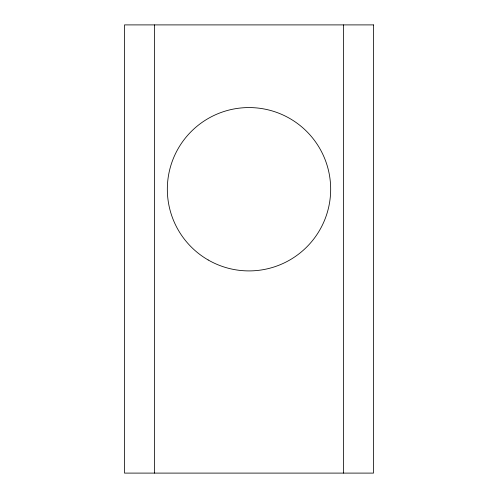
<?xml version="1.0" encoding="UTF-8"?>
<svg xmlns="http://www.w3.org/2000/svg" width="498" height="498" viewBox="0 0 498 498"><rect width="100%" height="100%" fill="white"/><g stroke="black" fill="none" stroke-linecap="round" stroke-linejoin="round"><path stroke-width="0.75" d="M343.62 24.9L343.62 473.1M154.38 24.9L154.38 473.1M373.5 24.9L124.5 24.9L124.5 473.1L373.5 473.1L373.5 24.9M208.164 259.968A81.672 81.672 0 0 0 330.672 189.24A81.672 81.672 0 0 0 208.164 118.512A81.672 81.672 0 0 0 208.164 259.968"/></g></svg>
